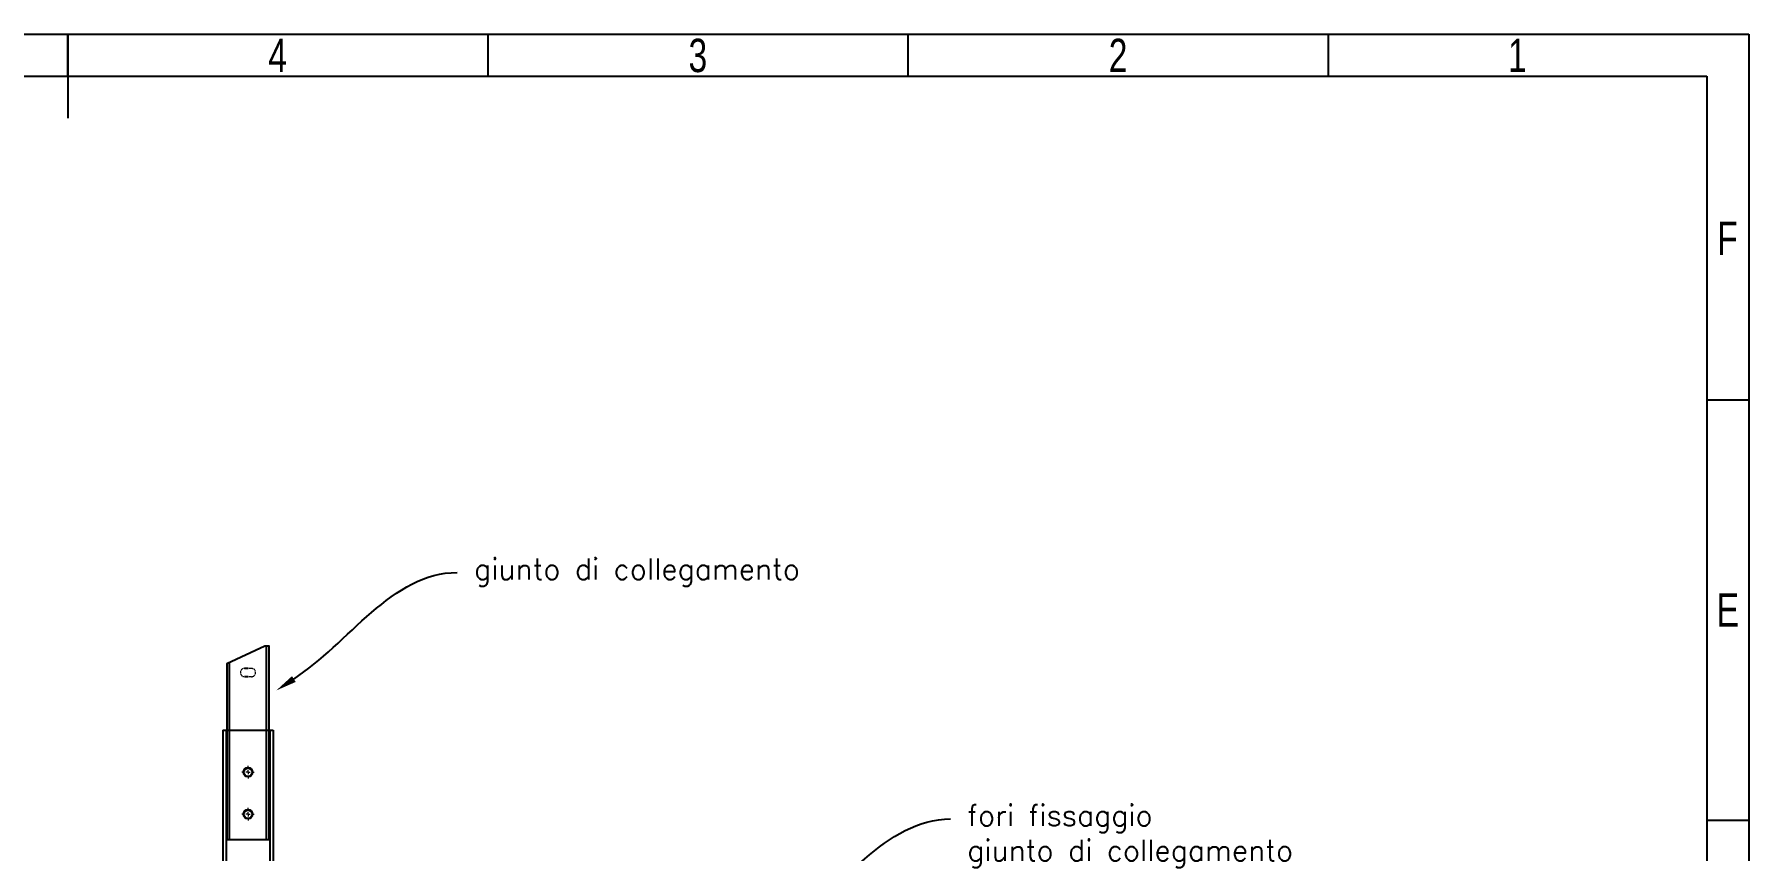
# Model space of a CAD drawing. Header units: millimetres. Extents: x -116399 to 112199, y -90759 to -31335.
# Drawn here: x 20700 to 22740, y -39205 to -38233 of the extents above; entities that cross this region are included whole.
import ezdxf
from ezdxf import colors
from ezdxf.entities.mleader import LeaderData, LeaderLine
from ezdxf.math import Vec2, Vec3

# ---------------------------------------------------------------- set-up
doc = ezdxf.new("R2010")
doc.units = ezdxf.units.MM
doc.linetypes.add('HIDDEN', pattern=[1.905, 1.27, -0.635])
doc.styles.add('Annotative', font='simplex.shx', dxfattribs={"height": 2.5})
doc.styles.add('SLDTEXTSTYLE0', font='TXT', dxfattribs={"width": 0.75})

# ---------------------------------------------------------------- blocks, each defined once
blk = doc.blocks.new('1_10 TERRANOVA oriz A3')
at = {"color": 7, "linetype": 'Continuous'}
for p, q in [((0, 0), (4000, 0)), ((2000, 0), (2000, -100)), ((2000, -50), (2000, 0)), ((2500, -50), (2500, 0)), ((3000, -50), (3000, 0)), ((3500, -50), (3500, 0)), ((4000, 0), (4000, -2870)), ((50, -50), (3950, -50)), ((3950, -50), (3950, -2820)), ((3950, -435), (4000, -435)), ((3950, -935), (4000, -935))]:
    blk.add_line(p, q, dxfattribs=at)
at = {"color": 7, "linetype": 'Continuous', "char_height": 39.7, "attachment_point": 2, "style": 'SLDTEXTSTYLE0'}
for s, insert in [('4', (2249.6, -5.3)), ('3', (2749.6, -5.3)), ('2', (3249.6, -5.3)), ('1', (3724.6, -5.3)), ('F', (3974.6, -222.8)), ('E', (3975.1, -665.3))]:
    blk.add_mtext(s, dxfattribs=dict(at, insert=insert))
blk = doc.blocks.new('SW_CENTERMARKSYMBOL_1')
at = {"color": 0, "linetype": 'Continuous', "lineweight": 18}
for p, q in [((-5, 0), (-7.5, 0)), ((0, 0), (-2.5, 0)), ((0, 5), (0, 7.5)), ((0, 0), (0, 2.5)), ((0, 0), (0, -2.5)), ((0, 0), (2.5, 0)), ((5, 0), (7.5, 0)), ((0, -5), (0, -7.5))]:
    blk.add_line(p, q, dxfattribs=at)
blk = doc.blocks.new('SW_CENTERMARKSYMBOL_2')
at = {"color": 0, "linetype": 'Continuous', "lineweight": 18}
for p, q in [((-5, 0), (-7.5, 0)), ((0, 0), (-2.5, 0)), ((0, 5), (0, 7.5)), ((0, 0), (0, 2.5)), ((0, 0), (0, -2.5)), ((0, 0), (2.5, 0)), ((5, 0), (7.5, 0)), ((0, -5), (0, -7.5))]:
    blk.add_line(p, q, dxfattribs=at)

msp = doc.modelspace()

# ---------------------------------------------------------------- linework, layer by layer
at = {"color": 3}
for p, q in [((20975.832, -39191.202), (20975.832, -38961.202)), ((20931.832, -39191.202), (20931.832, -38980.787))]:
    msp.add_line(p, q, dxfattribs=at)
at = {"color": 3, "linetype": 'Continuous', "lineweight": 25}
for p, q in [((20949.832, -38987.595), (20949.552, -38987.603)), ((20949.552, -38997.588), (20949.832, -38997.595)), ((20954.151, -38987.595), (20949.832, -38987.595)), ((20954.151, -38997.595), (20949.832, -38997.595))]:
    msp.add_line(p, q, dxfattribs=at)
at = {"color": 3, "linetype": 'HIDDEN', "lineweight": 18}
for p, q in [((20957.832, -38987.595), (20954.151, -38987.595)), ((20957.832, -38997.595), (20954.151, -38997.595))]:
    msp.add_line(p, q, dxfattribs=at)
at = {"color": 7, "linetype": 'Continuous', "lineweight": 25}
for p, q in [((20923.832, -39061.202), (20923.832, -40451.202)), ((20923.832, -39061.202), (20927.832, -39061.202)), ((20927.832, -39061.202), (20927.832, -40451.202)), ((20927.832, -39061.202), (20979.832, -39061.202)), ((20979.832, -39061.202), (20979.832, -40451.202)), ((20979.832, -39061.202), (20983.832, -39061.202)), ((20983.832, -39061.202), (20983.832, -40451.202))]:
    msp.add_line(p, q, dxfattribs=at)
at = {"color": 3}
msp.add_lwpolyline([(20928.832, -39191.202), (20978.832, -39191.202), (20978.832, -38961.202), (20973.832, -38961.202), (20928.832, -38982.186), (20928.832, -39191.202)], dxfattribs=at)
at = {"color": 7, "linetype": 'Continuous', "lineweight": 25}
for centre in [(20953.832, -39111.202), (20953.832, -39161.202)]:
    msp.add_circle(centre, 5.5, dxfattribs=at)
at = {"color": 3, "linetype": 'Continuous', "lineweight": 25}
for centre in [(20953.832, -39111.202), (20953.832, -39161.202)]:
    msp.add_circle(centre, 5, dxfattribs=at)
at = {"color": 3, "linetype": 'HIDDEN', "lineweight": 18}
for centre, start, end in [((20949.832, -38992.595), 93.220652, 266.779351), ((20957.832, -38992.595), 270, 90)]:
    msp.add_arc(centre, 5, start, end, dxfattribs=at)

# ---------------------------------------------------------------- block references
msp.add_blockref('1_10 TERRANOVA oriz A3', (18739.535, -38233.07))
at = {"color": 7, "linetype": 'Continuous', "lineweight": 18}
for name, p in [('SW_CENTERMARKSYMBOL_2', (20953.832, -39111.202)), ('SW_CENTERMARKSYMBOL_1', (20953.832, -39161.202))]:
    msp.add_blockref(name, p, dxfattribs=at)

# ---------------------------------------------------------------- leaders
ml = msp.add_multileader_mtext('Standard')
ml.set_content('giunto di collegamento', color=256, style='Annotative')
ml.set_leader_properties(color=256)
ml.build(insert=Vec2(0, 0))
ml.multileader.update_dxf_attribs({"leader_type": 2, "text_top_attachment_type": 32, "text_bottom_attachment_type": 128, "arrow_head_size": 25, "scale": 10})
ctx = ml.context
ctx.base_point, ctx.scale, ctx.char_height, ctx.arrow_head_size, ctx.landing_gap_size, ctx.plane_origin = Vec3(21202.805, -38873.504), 10, 25, 25, 20, Vec3(20987.456, -39013.96)
notes = []
notes.append((ctx, [(0, (1, 1, 0), (21122.805, -38873.504), (1, 0), 80, [(0, [(20987.456, -39013.96)], 0, [])])]))
ctx.mtext.insert, ctx.mtext.flow_direction = Vec3(21222.805, -38856.837), 5
ml = msp.add_multileader_mtext('Standard')
ml.set_content('fori fissaggio\\Pgiunto di collegamento', color=256, style='Annotative')
ml.set_leader_properties(color=256)
ml.build(insert=Vec2(0, 0))
ml.multileader.update_dxf_attribs({"leader_type": 2, "text_top_attachment_type": 32, "text_bottom_attachment_type": 128, "arrow_head_size": 25, "scale": 10})
ctx = ml.context
ctx.base_point, ctx.scale, ctx.char_height, ctx.arrow_head_size, ctx.landing_gap_size, ctx.plane_origin = Vec3(21789.588, -39166.777), 10, 25, 25, 20, Vec3(21574.239, -39307.233)
notes.append((ctx, [(0, (1, 1, 0), (21709.588, -39166.777), (1, 0), 80, [(0, [(21574.239, -39307.233)], 0, [])])]))
ctx.mtext.insert, ctx.mtext.flow_direction = Vec3(21809.588, -39150.11), 5
for ctx, leaders in notes:
    for number, flags, end, landing, length, lines in leaders:
        leader = LeaderData()
        leader.index, (leader.has_last_leader_line, leader.has_dogleg_vector, leader.attachment_direction) = number, flags
        leader.last_leader_point, leader.dogleg_vector, leader.dogleg_length = Vec3(end), Vec3(landing), length
        for number, points, colour, breaks in lines:
            line = LeaderLine()
            line.index, line.vertices, line.color, line.breaks = number, Vec3.list(points), colors.encode_raw_color(colour), breaks
            leader.lines.append(line)
        ctx.leaders.append(leader)

doc.saveas('drawing.dxf')
